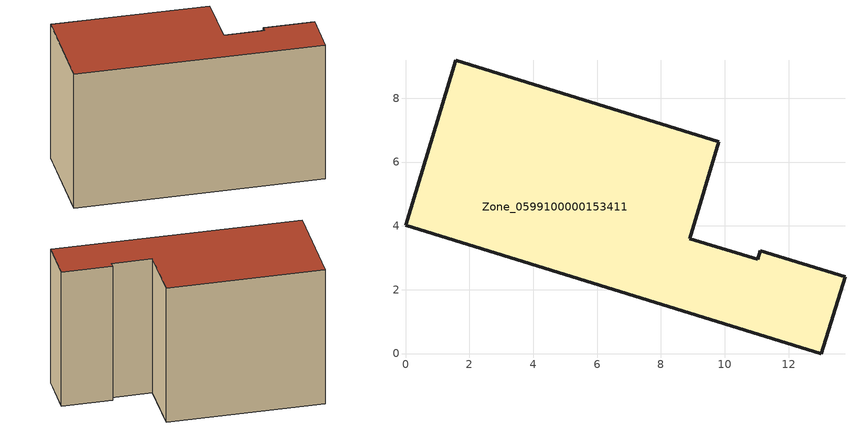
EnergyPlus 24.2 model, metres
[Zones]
Zone_0599100000153411
 floor ground (C_G): 0,4.02 1.58,9.18 9.82,6.63 8.9,3.6 11.03,2.95 11.11,3.22 13.77,2.41 13.03,0 z0
 wall outside (C_F): 1.58,9.18 0,4.02 13.03,0 13.77,2.41 11.11,3.22 11.03,2.95 8.9,3.6 9.82,6.63 1.58,9.18 z0:8.16
 roof outside (C_R): 11.03,2.95 8.9,3.6 9.82,6.63 1.58,9.18 0,4.02 13.03,0 13.77,2.41 11.11,3.22 z8.16
[BUILDING]
Pand.0599100000153411: North Axis=0; Terrain=City; Loads Convergence Tolerance Value=0.04; Temperature Convergence Tolerance Value=0.4; Solar Distribution=FullExterior; Maximum Number of Warmup Days=25; Minimum Number of Warmup Days=1
[Site:Location]
Rotterdam.The.Hague.AP_ZH_NLD Design_Conditions: Latitude=51.96; Longitude=4.45; Time Zone=1; Elevation=-4.5
[SITE:GROUNDTEMPERATURE:BUILDINGSURFACE]
18, 18, 18, 18, 18, 18, 18, 18, 18, 18, 18, 18
[MATERIAL] Thermal Absorptance=0.9; Solar Absorptance=0.7; Visible Absorptance=0.7
Name | Roughness | Thickness | Conductivity | Density | Specific Heat
G.TI.1975-1991 | MediumSmooth | 0.15 | 0.288461 | 540 | 1210
F.TI.1975-1991 | Rough | 0.3 | 0.230769 | 1920 | 840
R.TI.1975-1991 | MediumRough | 0.2 | 0.153846 | 1500 | 1000
[CONSTRUCTION]
C_G: G.TI.1975-1991
C_F: F.TI.1975-1991
C_R: R.TI.1975-1991
[ZONE]
Zone_0599100000153411: Type=1; Multiplier=1; Ceiling Height=Autocalculate; Volume=Autocalculate; Floor Area=autocalculate; Part of Total Floor Area=Yes
[ZONEINFILTRATION:DESIGNFLOWRATE]
Infil_Zone_0599100000153411: Zone or ZoneList or Space or SpaceList=Zone_0599100000153411; Schedule=AlwaysOn; Design Flow Rate Calculation Method=Flow/Area; Flow Rate per Floor Area=0.003; Constant Term Coefficient=1; Temperature Term Coefficient=0; Velocity Term Coefficient=0; Velocity Squared Term Coefficient=0
[HVACTEMPLATE:ZONE:IDEALLOADSAIRSYSTEM]
Zone_0599100000153411: Maximum Heating Supply Air Temperature=50; Minimum Cooling Supply Air Temperature=13; Maximum Heating Supply Air Humidity Ratio=0.0156; Minimum Cooling Supply Air Humidity Ratio=0.0077; Heating Limit=NoLimit; Cooling Limit=NoLimit; Dehumidification Control Type=ConstantSensibleHeatRatio; Cooling Sensible Heat Ratio=0.7; Dehumidification Setpoint=60; Humidification Control Type=None; Humidification Setpoint=30; Outdoor Air Method=None; Outdoor Air Flow Rate per Person=0.00944; Outdoor Air Flow Rate per Zone Floor Area=0; Outdoor Air Flow Rate per Zone=0; Demand Controlled Ventilation Type=None; Outdoor Air Economizer Type=NoEconomizer; Heat Recovery Type=None; Sensible Heat Recovery Effectiveness=0.7; Latent Heat Recovery Effectiveness=0.65
[ZONECONTROL:THERMOSTAT]
ThermostatControl_Zone_0599100000153411: Zone or ZoneList=Zone_0599100000153411; Control Type Schedule=DualSetpointControlType; Control 1=Thermostat_Zone_0599100000153411; Temperature Difference Between Cutout And Setpoint=0
[THERMOSTATSETPOINT:DUALSETPOINT]
Thermostat_Zone_0599100000153411: Heating Setpoint Temperature Schedule=HeatingSetpoint_Zone_0599100000153411; Cooling Setpoint Temperature Schedule=CoolingSetpoint_Zone_0599100000153411
[SCHEDULE:COMPACT]
HeatingSetpoint_Zone_0599100000153411: Through: 12/31, For: AllDays, Until: 24:00, 21
CoolingSetpoint_Zone_0599100000153411: Through: 12/31, For: AllDays, Until: 24:00, 24
DualSetpointControlType: Through: 12/31, For: AllDays, Until: 24:00, 4
AlwaysOn: Through: 12/31, For: AllDays, Until: 24:00, 1
